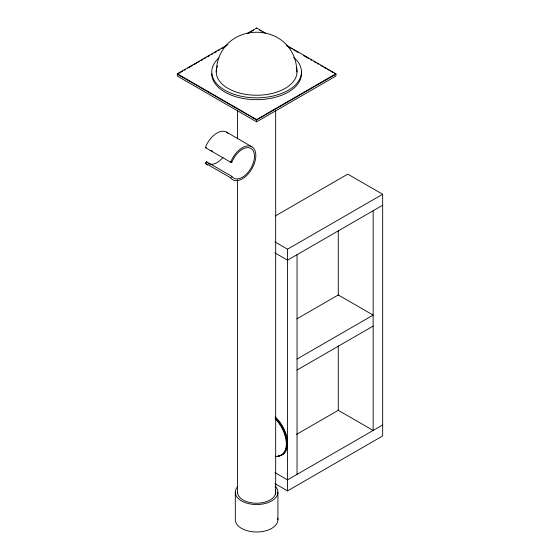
<?xml version="1.0" encoding="UTF-8"?>
<svg xmlns="http://www.w3.org/2000/svg" width="560" height="560" viewBox="0 0 560 560"><rect width="100%" height="100%" fill="white"/><g stroke="black" fill="none" stroke-linecap="round" stroke-linejoin="round"><path stroke-width="0.84" d="M216.251 71.939C218.008 19.019 295.218 19.019 296.975 71.939M207.445 165.137A19.061 11.004 -60 0 1 205.303 163.156L206.465 161.707L231.833 176.351A17.157 9.905 -60 0 0 250.138 169.512A17.157 9.905 -60 0 0 250.138 148.043A17.157 9.905 -60 0 0 231.833 162.344L230.671 162.239L205.303 147.588A19.061 11.004 -60 0 1 228.179 133.518M205.303 163.156L230.671 177.8L231.833 176.351M286.811 45.437L335.895 73.773L335.895 76.062L256.613 121.835L177.331 76.062L177.331 73.773L227.92 44.562M247.555 33.229L256.613 28L265.671 33.229M182.616 71.176L177.331 74.228L256.613 120.001L335.895 74.228L334.383 73.36M184.128 70.308L185.64 69.433M187.901 68.124L192.437 65.513M193.942 64.638L199.227 61.586M200.739 60.718L203.007 59.409M204.512 58.534L206.024 57.666M207.536 56.791L209.797 55.482M211.309 54.614L212.821 53.739M214.333 52.871L216.594 51.562M218.106 50.687L219.618 49.819M221.879 48.51L223.391 47.635M224.903 46.767L226.408 45.892M248.304 33.25L253.589 30.198M177.331 73.773L256.613 119.546L335.895 73.773M275.303 215.971L347.781 174.125L382.669 194.264L382.669 435.939L287.532 490.868L274.911 483.581M274.911 241.906L287.532 249.186L382.669 194.264M382.669 205.247L287.532 260.176L274.911 252.889M296.828 318.892L338.268 294.959L373.156 315.098L297.045 359.044M297.045 370.027L373.156 326.088M296.443 434.455L338.723 410.046M382.669 424.956L287.532 479.878L274.911 472.598M205.303 147.588L206.465 147.693M259.63 30.198L261.142 31.073M262.654 31.948L264.166 32.816M286.811 45.892L292.103 48.944M293.608 49.819L298.137 52.43M303.422 55.482L308.707 58.534M310.219 59.409L311.731 60.277M313.999 61.586L315.504 62.461M317.016 63.329L318.528 64.204M320.789 65.513L322.301 66.381M323.813 67.256L326.074 68.565M327.586 69.433L329.098 70.308M330.61 71.176L332.871 72.485M226.506 132.125L251.874 146.776M210.945 150.283L212.436 151.144M230.342 161.483L231.833 162.344M373.156 210.742L373.156 430.444L338.268 410.305L338.268 345.786M338.268 230.706L338.268 295.225M297.045 254.681L297.045 474.39M287.532 249.186L287.532 490.868M277.914 492.24L277.914 519.701M275.674 110.782L275.674 494.284M256.613 28L256.613 28.455M256.613 119.546L256.613 121.835M237.552 110.782L237.552 138.733M237.552 179.795L237.552 493.409M235.312 492.24L235.312 519.701A21.301 12.299 0 0 0 258.006 531.972A21.301 12.299 0 0 0 277.732 518.098M223.041 157.262A17.157 9.905 -60 0 1 208.397 163.492M207.347 162.722A17.157 9.905 -60 0 1 206.465 161.707M230.671 162.239A19.061 11.004 -60 0 1 251.006 146.356A19.061 11.004 -60 0 1 251.006 170.198A19.061 11.004 -60 0 1 230.671 177.8M275.226 416.913A24.668 14.238 60 0 1 287.364 440.384A24.668 14.238 60 0 1 279.587 455.567M275.45 417.732A24.668 14.238 60 0 1 287.056 441.56A24.668 14.238 60 0 1 278.411 455.896M275.051 417.963A24.668 14.238 60 0 1 286.664 441.791A24.668 14.238 60 0 1 278.019 456.127M275.268 418.81A24.668 14.238 60 0 1 286.342 444.024A24.668 14.238 60 0 1 275.149 456.288M275.058 486.087A21.301 12.299 0 0 1 257.166 504.532A21.301 12.299 0 0 1 237.636 486.654M275.303 490.091A19.061 11.004 0 0 1 258.482 503.188A19.061 11.004 0 0 1 237.552 492.24M293.762 57.435A44.849 25.893 0 0 1 286.51 91.238A44.849 25.893 0 0 1 227.514 91.644A44.849 25.893 0 0 1 218.876 57.946M296.198 67.389A40.362 23.303 0 0 1 257.936 95.228A40.362 23.303 0 0 1 216.594 68.901M217.028 67.389A40.362 23.303 0 0 1 217.623 65.912M301.364 72.086A44.849 25.893 0 0 1 258.076 99.652A44.849 25.893 0 0 1 211.764 73.773"/></g></svg>
